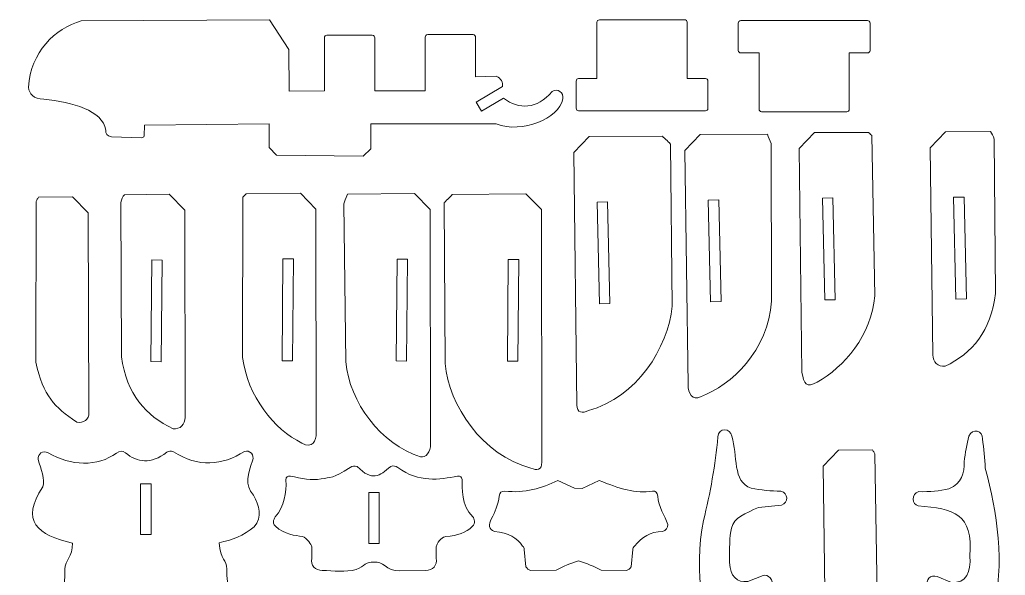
# Model space of a CAD drawing. Header units: millimetres. Extents: x -104 to 103, y -139 to 109.
# Drawn here: x -104.4 to 98.4, y -5.6 to 108.6 of the extents above; entities that cross this region are included whole.
import ezdxf

# ---------------------------------------------------------------- set-up
doc = ezdxf.new("R2010")
doc.units = ezdxf.units.MM
doc.header["$MEASUREMENT"] = 0
doc.layers.add('Camada 1', color=7, linetype='Continuous')

msp = doc.modelspace()

# ---------------------------------------------------------------- linework, layer by layer
at = {"layer": 'Camada 1', "color": 22, "lineweight": 5}
for points in [[(-79.5412, 2.7385), (-77.3646, 2.7385), (-77.3646, 13.1981), (-79.5412, 13.1981), (-79.5412, 2.7385)], [(-32.5824, 0.946), (-30.4368, 0.946), (-30.4368, 11.412), (-32.5824, 11.412), (-32.5824, 0.946)]]:
    msp.add_lwpolyline(points, close=True, dxfattribs=at)
for points, knots in [([(-91.724, 108.4098), (-91.724, 108.4098), (-53.0245, 108.5946), (-53.0245, 108.5946), (-53.0245, 108.5946), (-53.0245, 108.5946), (-49.0287, 102.5394), (-49.0287, 102.5394), (-49.0287, 102.5394), (-49.0287, 102.5394), (-48.962, 93.9342), (-48.962, 93.9342), (-48.962, 93.9342), (-48.962, 93.9342), (-41.7025, 94.007), (-41.7025, 94.007), (-41.7025, 94.007), (-41.7025, 94.007), (-41.7025, 104.9061), (-41.7025, 104.9061), (-41.7025, 104.9061), (-41.6879, 105.2579), (-41.5039, 105.4215), (-41.1792, 105.4294), (-41.1792, 105.4294), (-41.1792, 105.4294), (-31.8645, 105.4294), (-31.8645, 105.4294), (-31.8645, 105.4294), (-31.5316, 105.4133), (-31.3572, 105.2389), (-31.3412, 104.9061), (-31.3412, 104.9061), (-31.3412, 104.9061), (-31.3389, 94.0433), (-31.3389, 94.0433), (-31.3389, 94.0433), (-31.3389, 94.0433), (-20.9682, 94.007), (-20.9682, 94.007), (-20.9682, 94.007), (-20.9682, 94.007), (-20.9682, 105.0574), (-20.9682, 105.0574), (-20.9682, 105.0574), (-20.9749, 105.3541), (-20.8247, 105.5448), (-20.4449, 105.5807), (-20.4449, 105.5807), (-20.4449, 105.5807), (-11.1302, 105.5807), (-11.1302, 105.5807), (-11.1302, 105.5807), (-10.8198, 105.5134), (-10.6065, 105.3498), (-10.6069, 104.9742), (-10.6069, 104.9742), (-10.6069, 104.9742), (-10.6069, 96.9147), (-10.6069, 96.9147), (-10.6069, 96.9147), (-10.6069, 96.9147), (-6.3447, 97.0072), (-6.3447, 97.0072), (-6.3447, 97.0072), (-5.3256, 96.5283), (-4.9753, 95.7901), (-5.0827, 94.8741), (-5.0827, 94.8741), (-5.0827, 94.8741), (-10.4578, 91.6714), (-10.4578, 91.6714), (-10.4578, 91.6714), (-10.4578, 91.6714), (-9.3595, 89.8282), (-9.3595, 89.8282), (-9.3595, 89.8282), (-9.3595, 89.8282), (-4.8641, 92.5069), (-4.8641, 92.5069), (-4.8641, 92.5069), (-1.6432, 90.0411), (2.001, 90.2311), (5.1306, 93.846), (5.1306, 93.846), (6.1475, 94.6152), (7.6219, 93.6224), (7.3435, 92.3457), (7.3435, 92.3457), (6.4977, 88.3183), (-0.9653, 85.156), (-6.3896, 87.2018), (-6.3896, 87.2018), (-6.3896, 87.2018), (-32.1738, 87.2265), (-32.1738, 87.2265), (-32.1738, 87.2265), (-32.1738, 87.2265), (-32.1738, 82.1127), (-32.1738, 82.1127), (-32.1738, 82.1127), (-32.1738, 82.1127), (-33.7436, 80.5631), (-33.7436, 80.5631), (-33.7436, 80.5631), (-33.7436, 80.5631), (-51.5459, 80.7963), (-51.5459, 80.7963), (-51.5459, 80.7963), (-51.5459, 80.7963), (-53.1058, 82.3833), (-53.1058, 82.3833), (-53.1058, 82.3833), (-53.1058, 82.3833), (-53.1058, 87.1973), (-53.1058, 87.1973), (-53.1058, 87.1973), (-53.1058, 87.1973), (-78.7475, 86.9158), (-78.7475, 86.9158), (-78.7475, 86.9158), (-78.7475, 86.9158), (-78.7646, 84.749), (-78.7646, 84.749), (-78.7646, 84.749), (-78.8738, 84.4902), (-79.0479, 84.3601), (-79.2865, 84.3585), (-79.2865, 84.3585), (-79.2865, 84.3585), (-85.5308, 84.5456), (-85.5308, 84.5456), (-85.5308, 84.5456), (-86.4852, 84.7329), (-86.7986, 85.2212), (-86.6733, 85.9154), (-86.6733, 85.9154), (-87.4168, 90.105), (-93.436, 91.5748), (-99.4639, 92.3083), (-99.4639, 92.3083), (-101.5195, 92.4033), (-102.476, 93.2893), (-102.6041, 94.7711), (-102.6041, 94.7711), (-102.118, 101.9824), (-97.2266, 106.8491), (-91.724, 108.4098)], [0, 0, 0, 0, 0.02702703, 0.02702703, 0.02702703, 0.02702703, 0.05405405, 0.05405405, 0.05405405, 0.05405405, 0.08108108, 0.08108108, 0.08108108, 0.08108108, 0.10810811, 0.10810811, 0.10810811, 0.10810811, 0.13513514, 0.13513514, 0.13513514, 0.13513514, 0.16216216, 0.16216216, 0.16216216, 0.16216216, 0.18918919, 0.18918919, 0.18918919, 0.18918919, 0.21621622, 0.21621622, 0.21621622, 0.21621622, 0.24324324, 0.24324324, 0.24324324, 0.24324324, 0.27027027, 0.27027027, 0.27027027, 0.27027027, 0.2972973, 0.2972973, 0.2972973, 0.2972973, 0.32432432, 0.32432432, 0.32432432, 0.32432432, 0.35135135, 0.35135135, 0.35135135, 0.35135135, 0.37837838, 0.37837838, 0.37837838, 0.37837838, 0.40540541, 0.40540541, 0.40540541, 0.40540541, 0.43243243, 0.43243243, 0.43243243, 0.43243243, 0.45945946, 0.45945946, 0.45945946, 0.45945946, 0.48648649, 0.48648649, 0.48648649, 0.48648649, 0.51351351, 0.51351351, 0.51351351, 0.51351351, 0.54054054, 0.54054054, 0.54054054, 0.54054054, 0.56756757, 0.56756757, 0.56756757, 0.56756757, 0.59459459, 0.59459459, 0.59459459, 0.59459459, 0.62162162, 0.62162162, 0.62162162, 0.62162162, 0.64864865, 0.64864865, 0.64864865, 0.64864865, 0.67567568, 0.67567568, 0.67567568, 0.67567568, 0.7027027, 0.7027027, 0.7027027, 0.7027027, 0.72972973, 0.72972973, 0.72972973, 0.72972973, 0.75675676, 0.75675676, 0.75675676, 0.75675676, 0.78378378, 0.78378378, 0.78378378, 0.78378378, 0.81081081, 0.81081081, 0.81081081, 0.81081081, 0.83783784, 0.83783784, 0.83783784, 0.83783784, 0.86486486, 0.86486486, 0.86486486, 0.86486486, 0.89189189, 0.89189189, 0.89189189, 0.89189189, 0.91891892, 0.91891892, 0.91891892, 0.91891892, 0.94594595, 0.94594595, 0.94594595, 0.94594595, 0.97297297, 0.97297297, 0.97297297, 0.97297297, 1, 1, 1, 1]), ([(14.3602, 108.1069), (14.3742, 108.3691), (14.5026, 108.5687), (14.8835, 108.6302), (14.8835, 108.6302), (14.8835, 108.6302), (32.3844, 108.6302), (32.3844, 108.6302), (32.3844, 108.6302), (32.6977, 108.6374), (32.9228, 108.4124), (32.9077, 108.1069), (32.9077, 108.1069), (32.9077, 108.1069), (32.9077, 96.533), (32.9077, 96.533), (32.9077, 96.533), (32.9077, 96.533), (36.6729, 96.533), (36.6729, 96.533), (36.6729, 96.533), (36.9833, 96.5202), (37.1665, 96.3562), (37.1962, 96.0097), (37.1962, 96.0097), (37.1962, 96.0097), (37.1962, 90.4188), (37.1962, 90.4188), (37.1962, 90.4188), (37.1637, 90.0721), (36.9725, 89.918), (36.6729, 89.8955), (36.6729, 89.8955), (36.6729, 89.8955), (10.5951, 89.8955), (10.5951, 89.8955), (10.5951, 89.8955), (10.2452, 89.9252), (10.1098, 90.1319), (10.0718, 90.4188), (10.0718, 90.4188), (10.0718, 90.4188), (10.0718, 96.0097), (10.0718, 96.0097), (10.0718, 96.0097), (10.1181, 96.3265), (10.2755, 96.52), (10.5951, 96.533), (10.5951, 96.533), (10.5951, 96.533), (14.3602, 96.533), (14.3602, 96.533), (14.3602, 96.533), (14.3602, 96.533), (14.3602, 108.1069), (14.3602, 108.1069)], [0, 0, 0, 0, 0.07142857, 0.07142857, 0.07142857, 0.07142857, 0.14285714, 0.14285714, 0.14285714, 0.14285714, 0.21428571, 0.21428571, 0.21428571, 0.21428571, 0.28571429, 0.28571429, 0.28571429, 0.28571429, 0.35714286, 0.35714286, 0.35714286, 0.35714286, 0.42857143, 0.42857143, 0.42857143, 0.42857143, 0.5, 0.5, 0.5, 0.5, 0.57142857, 0.57142857, 0.57142857, 0.57142857, 0.64285714, 0.64285714, 0.64285714, 0.64285714, 0.71428571, 0.71428571, 0.71428571, 0.71428571, 0.78571429, 0.78571429, 0.78571429, 0.78571429, 0.85714286, 0.85714286, 0.85714286, 0.85714286, 0.92857143, 0.92857143, 0.92857143, 0.92857143, 1, 1, 1, 1]), ([(47.715, 90.2388), (47.729, 89.9766), (47.8574, 89.777), (48.2383, 89.7155), (48.2383, 89.7155), (48.2383, 89.7155), (65.7392, 89.7155), (65.7392, 89.7155), (65.7392, 89.7155), (66.0525, 89.7083), (66.2776, 89.9333), (66.2625, 90.2388), (66.2625, 90.2388), (66.2625, 90.2388), (66.2625, 101.8127), (66.2625, 101.8127), (66.2625, 101.8127), (66.2625, 101.8127), (70.0277, 101.8127), (70.0277, 101.8127), (70.0277, 101.8127), (70.3381, 101.8255), (70.5213, 101.9895), (70.551, 102.336), (70.551, 102.336), (70.551, 102.336), (70.551, 107.9269), (70.551, 107.9269), (70.551, 107.9269), (70.5185, 108.2736), (70.3273, 108.4277), (70.0277, 108.4502), (70.0277, 108.4502), (70.0277, 108.4502), (43.9499, 108.4502), (43.9499, 108.4502), (43.9499, 108.4502), (43.6, 108.4205), (43.4646, 108.2138), (43.4266, 107.9269), (43.4266, 107.9269), (43.4266, 107.9269), (43.4266, 102.336), (43.4266, 102.336), (43.4266, 102.336), (43.4729, 102.0192), (43.6303, 101.8257), (43.9499, 101.8127), (43.9499, 101.8127), (43.9499, 101.8127), (47.715, 101.8127), (47.715, 101.8127), (47.715, 101.8127), (47.715, 101.8127), (47.715, 90.2388), (47.715, 90.2388)], [0, 0, 0, 0, 0.07142857, 0.07142857, 0.07142857, 0.07142857, 0.14285714, 0.14285714, 0.14285714, 0.14285714, 0.21428571, 0.21428571, 0.21428571, 0.21428571, 0.28571429, 0.28571429, 0.28571429, 0.28571429, 0.35714286, 0.35714286, 0.35714286, 0.35714286, 0.42857143, 0.42857143, 0.42857143, 0.42857143, 0.5, 0.5, 0.5, 0.5, 0.57142857, 0.57142857, 0.57142857, 0.57142857, 0.64285714, 0.64285714, 0.64285714, 0.64285714, 0.71428571, 0.71428571, 0.71428571, 0.71428571, 0.78571429, 0.78571429, 0.78571429, 0.78571429, 0.85714286, 0.85714286, 0.85714286, 0.85714286, 0.92857143, 0.92857143, 0.92857143, 0.92857143, 1, 1, 1, 1]), ([(59.0895, 85.4144), (59.0895, 85.4144), (70.2337, 85.4585), (70.2337, 85.4585), (70.2337, 85.4585), (70.5797, 85.1296), (70.8031, 84.9377), (70.9256, 84.8006), (70.9256, 84.8006), (70.9256, 84.8006), (71.4948, 51.841), (71.4948, 51.841), (71.4948, 51.841), (70.8995, 43.8503), (65.15, 37.0877), (59.6411, 34.1211), (59.6411, 34.1211), (57.5455, 32.7978), (56.8722, 33.8256), (56.5383, 36.0879), (56.5383, 36.0879), (56.5383, 36.0879), (55.937, 82.1179), (55.937, 82.1179), (55.937, 82.1179), (55.937, 82.1179), (59.0895, 85.4144), (59.0895, 85.4144)], [0, 0, 0, 0, 0.14285714, 0.14285714, 0.14285714, 0.14285714, 0.28571429, 0.28571429, 0.28571429, 0.28571429, 0.42857143, 0.42857143, 0.42857143, 0.42857143, 0.57142857, 0.57142857, 0.57142857, 0.57142857, 0.71428571, 0.71428571, 0.71428571, 0.71428571, 0.85714286, 0.85714286, 0.85714286, 0.85714286, 1, 1, 1, 1]), ([(86.088, 85.6098), (86.088, 85.6098), (95.2886, 85.6463), (95.2886, 85.6463), (95.2886, 85.6463), (95.6548, 85.2459), (95.9073, 84.7273), (96.0465, 84.0901), (96.0465, 84.0901), (96.0465, 84.0901), (96.3827, 52.3395), (96.3827, 52.3395), (96.3827, 52.3395), (95.3847, 44.6238), (91.557, 40.0355), (85.992, 37.3611), (85.992, 37.3611), (84.5562, 37.2252), (83.4192, 38.2449), (83.4921, 39.6898), (83.4921, 39.6898), (83.4921, 39.6898), (82.9354, 82.3133), (82.9354, 82.3133), (82.9354, 82.3133), (82.9354, 82.3133), (86.088, 85.6098), (86.088, 85.6098)], [0, 0, 0, 0, 0.14285714, 0.14285714, 0.14285714, 0.14285714, 0.28571429, 0.28571429, 0.28571429, 0.28571429, 0.42857143, 0.42857143, 0.42857143, 0.42857143, 0.57142857, 0.57142857, 0.57142857, 0.57142857, 0.71428571, 0.71428571, 0.71428571, 0.71428571, 0.85714286, 0.85714286, 0.85714286, 0.85714286, 1, 1, 1, 1]), ([(12.7227, 84.6062), (12.7227, 84.6062), (27.8445, 84.666), (27.8445, 84.666), (27.8445, 84.666), (28.1987, 84.312), (29.4006, 83.1587), (29.5203, 83.039), (29.5203, 83.039), (29.5203, 83.039), (29.824, 49.7105), (29.824, 49.7105), (29.824, 49.7105), (28.9828, 41.1136), (22.5641, 31.0093), (12.6095, 28.2422), (12.6095, 28.2422), (11.4394, 27.6183), (10.1603, 27.7747), (10.2482, 29.3949), (10.2482, 29.3949), (10.2482, 29.3949), (9.5702, 81.3096), (9.5702, 81.3096), (9.5702, 81.3096), (9.5702, 81.3096), (12.7227, 84.6062), (12.7227, 84.6062)], [0, 0, 0, 0, 0.14285714, 0.14285714, 0.14285714, 0.14285714, 0.28571429, 0.28571429, 0.28571429, 0.28571429, 0.42857143, 0.42857143, 0.42857143, 0.42857143, 0.57142857, 0.57142857, 0.57142857, 0.57142857, 0.71428571, 0.71428571, 0.71428571, 0.71428571, 0.85714286, 0.85714286, 0.85714286, 0.85714286, 1, 1, 1, 1]), ([(35.6126, 85.0239), (35.6126, 85.0239), (49.4246, 85.0786), (49.4246, 85.0786), (49.4246, 85.0786), (49.6487, 84.5292), (49.9498, 83.7917), (50.2128, 83.1476), (50.2128, 83.1476), (50.2128, 83.1476), (50.2842, 50.7672), (50.2842, 50.7672), (50.2842, 50.7672), (49.5295, 40.5989), (42.111, 33.456), (35.6676, 31.1057), (35.6676, 31.1057), (34.1122, 30.1731), (33.0112, 31.9323), (33.0901, 33.4932), (33.0901, 33.4932), (33.0901, 33.4932), (32.4601, 81.7274), (32.4601, 81.7274), (32.4601, 81.7274), (32.4601, 81.7274), (35.6126, 85.0239), (35.6126, 85.0239)], [0, 0, 0, 0, 0.14285714, 0.14285714, 0.14285714, 0.14285714, 0.28571429, 0.28571429, 0.28571429, 0.28571429, 0.42857143, 0.42857143, 0.42857143, 0.42857143, 0.57142857, 0.57142857, 0.57142857, 0.57142857, 0.71428571, 0.71428571, 0.71428571, 0.71428571, 0.85714286, 0.85714286, 0.85714286, 0.85714286, 1, 1, 1, 1]), ([(-93.5215, 72.1874), (-93.5215, 72.1874), (-100.5487, 72.1132), (-100.5487, 72.1132), (-100.5487, 72.1132), (-100.776, 71.7165), (-100.776, 71.7165), (-101.0034, 71.2842), (-101.0034, 71.2842), (-101.0034, 71.2842), (-101.0963, 38.214), (-101.0963, 38.214), (-101.0963, 38.214), (-99.4604, 31.1451), (-97.3395, 29.0445), (-92.6717, 25.885), (-92.6717, 25.885), (-91.3199, 25.6146), (-90.0923, 26.3867), (-90.1527, 27.8316), (-90.1527, 27.8316), (-90.1527, 27.8316), (-90.3215, 68.937), (-90.3215, 68.937), (-90.3215, 68.937), (-90.3215, 68.937), (-93.5215, 72.1874), (-93.5215, 72.1874)], [0, 0, 0, 0, 0.14285714, 0.14285714, 0.14285714, 0.14285714, 0.28571429, 0.28571429, 0.28571429, 0.28571429, 0.42857143, 0.42857143, 0.42857143, 0.42857143, 0.57142857, 0.57142857, 0.57142857, 0.57142857, 0.71428571, 0.71428571, 0.71428571, 0.71428571, 0.85714286, 0.85714286, 0.85714286, 0.85714286, 1, 1, 1, 1]), ([(-73.6447, 72.7363), (-73.6447, 72.7363), (-82.8449, 72.6392), (-82.8449, 72.6392), (-82.8449, 72.6392), (-83.2111, 72.2388), (-83.4409, 71.7094), (-83.5801, 71.0722), (-83.5801, 71.0722), (-83.5801, 71.0722), (-83.4555, 39.3201), (-83.4555, 39.3201), (-83.4555, 39.3201), (-82.4575, 31.6044), (-78.4135, 27.1685), (-72.8485, 24.4941), (-72.8485, 24.4941), (-71.4127, 24.3582), (-70.3098, 25.4139), (-70.3827, 26.8588), (-70.3827, 26.8588), (-70.3827, 26.8588), (-70.4446, 69.4859), (-70.4446, 69.4859), (-70.4446, 69.4859), (-70.4446, 69.4859), (-73.6447, 72.7363), (-73.6447, 72.7363)], [0, 0, 0, 0, 0.14285714, 0.14285714, 0.14285714, 0.14285714, 0.28571429, 0.28571429, 0.28571429, 0.28571429, 0.42857143, 0.42857143, 0.42857143, 0.42857143, 0.57142857, 0.57142857, 0.57142857, 0.57142857, 0.71428571, 0.71428571, 0.71428571, 0.71428571, 0.85714286, 0.85714286, 0.85714286, 0.85714286, 1, 1, 1, 1]), ([(-46.6463, 72.9328), (-46.6463, 72.9328), (-57.7899, 72.8152), (-57.7899, 72.8152), (-57.7899, 72.8152), (-58.1309, 72.4813), (-58.3273, 72.2889), (-58.472, 72.1474), (-58.472, 72.1474), (-58.472, 72.1474), (-58.563, 39.1829), (-58.563, 39.1829), (-58.563, 39.1829), (-57.5365, 31.2461), (-52.0512, 24.3243), (-46.3266, 21.5733), (-46.3266, 21.5733), (-44.2311, 20.2499), (-43.3044, 22.1622), (-43.3794, 23.6485), (-43.3794, 23.6485), (-43.3794, 23.6485), (-43.4462, 69.6824), (-43.4462, 69.6824), (-43.4462, 69.6824), (-43.4462, 69.6824), (-46.6463, 72.9328), (-46.6463, 72.9328)], [0, 0, 0, 0, 0.14285714, 0.14285714, 0.14285714, 0.14285714, 0.28571429, 0.28571429, 0.28571429, 0.28571429, 0.42857143, 0.42857143, 0.42857143, 0.42857143, 0.57142857, 0.57142857, 0.57142857, 0.57142857, 0.71428571, 0.71428571, 0.71428571, 0.71428571, 0.85714286, 0.85714286, 0.85714286, 0.85714286, 1, 1, 1, 1]), ([(-23.1662, 72.8828), (-23.1662, 72.8828), (-36.9775, 72.7371), (-36.9775, 72.7371), (-36.9775, 72.7371), (-37.15, 72.2961), (-37.2381, 72.0708), (-37.7375, 70.795), (-37.7375, 70.795), (-37.7375, 70.795), (-37.3247, 38.2751), (-37.3247, 38.2751), (-37.3247, 38.2751), (-36.57, 29.9933), (-30.0131, 21.2265), (-21.9526, 18.7685), (-21.9526, 18.7685), (-20.8545, 18.4008), (-19.8171, 19.8136), (-19.896, 21.3746), (-19.896, 21.3746), (-19.896, 21.3746), (-19.9661, 69.6323), (-19.9661, 69.6323), (-19.9661, 69.6323), (-19.9661, 69.6323), (-23.1662, 72.8828), (-23.1662, 72.8828)], [0, 0, 0, 0, 0.14285714, 0.14285714, 0.14285714, 0.14285714, 0.28571429, 0.28571429, 0.28571429, 0.28571429, 0.42857143, 0.42857143, 0.42857143, 0.42857143, 0.57142857, 0.57142857, 0.57142857, 0.57142857, 0.71428571, 0.71428571, 0.71428571, 0.71428571, 0.85714286, 0.85714286, 0.85714286, 0.85714286, 1, 1, 1, 1]), ([(-0.2731, 72.8245), (-0.2731, 72.8245), (-15.394, 72.6648), (-15.394, 72.6648), (-15.394, 72.6648), (-15.7482, 72.3107), (-16.9264, 71.1333), (-17.0461, 71.0136), (-17.0461, 71.0136), (-17.0461, 71.0136), (-16.8926, 37.9195), (-16.8926, 37.9195), (-16.8926, 37.9195), (-16.0515, 29.3226), (-9.3459, 19.0949), (0.7704, 16.4356), (0.7704, 16.4356), (1.9405, 15.8117), (3.0901, 16.0347), (3.0022, 17.655), (3.0022, 17.655), (3.0022, 17.655), (2.9269, 69.574), (2.9269, 69.574), (2.9269, 69.574), (2.9269, 69.574), (-0.2731, 72.8245), (-0.2731, 72.8245)], [0, 0, 0, 0, 0.14285714, 0.14285714, 0.14285714, 0.14285714, 0.28571429, 0.28571429, 0.28571429, 0.28571429, 0.42857143, 0.42857143, 0.42857143, 0.42857143, 0.57142857, 0.57142857, 0.57142857, 0.57142857, 0.71428571, 0.71428571, 0.71428571, 0.71428571, 0.85714286, 0.85714286, 0.85714286, 0.85714286, 1, 1, 1, 1]), ([(16.521, 71.1965), (16.521, 71.1965), (14.376, 71.1477), (14.376, 71.1477), (14.376, 71.1477), (14.376, 71.1477), (14.8523, 50.2211), (14.8523, 50.2211), (14.8523, 50.2211), (14.8523, 50.2211), (16.9973, 50.2699), (16.9973, 50.2699), (16.9973, 50.2699), (16.9973, 50.2699), (16.521, 71.1965), (16.521, 71.1965)], [0, 0, 0, 0, 0.25, 0.25, 0.25, 0.25, 0.5, 0.5, 0.5, 0.5, 0.75, 0.75, 0.75, 0.75, 1, 1, 1, 1]), ([(37.2659, 71.5385), (37.2659, 71.5385), (39.4108, 71.5872), (39.4108, 71.5872), (39.4108, 71.5872), (39.4108, 71.5872), (39.8872, 50.6606), (39.8872, 50.6606), (39.8872, 50.6606), (39.8872, 50.6606), (37.7422, 50.6118), (37.7422, 50.6118), (37.7422, 50.6118), (37.7422, 50.6118), (37.2659, 71.5385), (37.2659, 71.5385)], [0, 0, 0, 0, 0.25, 0.25, 0.25, 0.25, 0.5, 0.5, 0.5, 0.5, 0.75, 0.75, 0.75, 0.75, 1, 1, 1, 1]), ([(60.7429, 71.929), (60.7429, 71.929), (62.8878, 71.9779), (62.8878, 71.9779), (62.8878, 71.9779), (62.8878, 71.9779), (63.3641, 51.0512), (63.3641, 51.0512), (63.3641, 51.0512), (63.3641, 51.0512), (61.2191, 51.0024), (61.2191, 51.0024), (61.2191, 51.0024), (61.2191, 51.0024), (60.7429, 71.929), (60.7429, 71.929)], [0, 0, 0, 0, 0.25, 0.25, 0.25, 0.25, 0.5, 0.5, 0.5, 0.5, 0.75, 0.75, 0.75, 0.75, 1, 1, 1, 1]), ([(87.7412, 72.1245), (87.7412, 72.1245), (89.8862, 72.1733), (89.8862, 72.1733), (89.8862, 72.1733), (89.8862, 72.1733), (90.3625, 51.2467), (90.3625, 51.2467), (90.3625, 51.2467), (90.3625, 51.2467), (88.2175, 51.1979), (88.2175, 51.1979), (88.2175, 51.1979), (88.2175, 51.1979), (87.7412, 72.1245), (87.7412, 72.1245)], [0, 0, 0, 0, 0.25, 0.25, 0.25, 0.25, 0.5, 0.5, 0.5, 0.5, 0.75, 0.75, 0.75, 0.75, 1, 1, 1, 1]), ([(-75.0944, 59.2072), (-75.0944, 59.2072), (-77.2394, 59.256), (-77.2394, 59.256), (-77.2394, 59.256), (-77.2394, 59.256), (-77.42, 38.3148), (-77.42, 38.3148), (-77.42, 38.3148), (-77.42, 38.3148), (-75.2745, 38.2971), (-75.2745, 38.2971), (-75.2745, 38.2971), (-75.2745, 38.2971), (-75.0944, 59.2072), (-75.0944, 59.2072)], [0, 0, 0, 0, 0.25, 0.25, 0.25, 0.25, 0.5, 0.5, 0.5, 0.5, 0.75, 0.75, 0.75, 0.75, 1, 1, 1, 1]), ([(-48.1036, 59.4249), (-48.1036, 59.4249), (-50.2491, 59.4425), (-50.2491, 59.4425), (-50.2491, 59.4425), (-50.2491, 59.4425), (-50.4216, 38.5112), (-50.4216, 38.5112), (-50.4216, 38.5112), (-50.4216, 38.5112), (-48.2762, 38.4936), (-48.2762, 38.4936), (-48.2762, 38.4936), (-48.2762, 38.4936), (-48.1036, 59.4249), (-48.1036, 59.4249)], [0, 0, 0, 0, 0.25, 0.25, 0.25, 0.25, 0.5, 0.5, 0.5, 0.5, 0.75, 0.75, 0.75, 0.75, 1, 1, 1, 1]), ([(-24.6237, 59.3749), (-24.6237, 59.3749), (-26.7691, 59.3926), (-26.7691, 59.3926), (-26.7691, 59.3926), (-26.7691, 59.3926), (-26.9416, 38.4613), (-26.9416, 38.4613), (-26.9416, 38.4613), (-26.9416, 38.4613), (-24.7961, 38.4435), (-24.7961, 38.4435), (-24.7961, 38.4435), (-24.7961, 38.4435), (-24.6237, 59.3749), (-24.6237, 59.3749)], [0, 0, 0, 0, 0.25, 0.25, 0.25, 0.25, 0.5, 0.5, 0.5, 0.5, 0.75, 0.75, 0.75, 0.75, 1, 1, 1, 1]), ([(-3.876, 59.3341), (-3.876, 59.3341), (-1.7304, 59.3165), (-1.7304, 59.3165), (-1.7304, 59.3165), (-1.7304, 59.3165), (-1.9029, 38.3852), (-1.9029, 38.3852), (-1.9029, 38.3852), (-1.9029, 38.3852), (-4.0485, 38.4028), (-4.0485, 38.4028), (-4.0485, 38.4028), (-4.0485, 38.4028), (-3.876, 59.3341), (-3.876, 59.3341)], [0, 0, 0, 0, 0.25, 0.25, 0.25, 0.25, 0.5, 0.5, 0.5, 0.5, 0.75, 0.75, 0.75, 0.75, 1, 1, 1, 1]), ([(39.2227, 22.8412), (39.3453, 24.865), (41.8692, 24.6335), (42.0808, 22.9808), (42.0808, 22.9808), (43.4084, 19), (42.1505, 13.5926), (46.0556, 12.3142), (46.0556, 12.3142), (48.1119, 11.8691), (50.1669, 11.6973), (52.2211, 11.6949), (52.2211, 11.6949), (53.7922, 11.2274), (53.7417, 9.3889), (52.3123, 8.7999), (52.3123, 8.7999), (52.3123, 8.7999), (47.5653, 8.3261), (47.5653, 8.3261), (47.5653, 8.3261), (44.8936, 7.0784), (42.5358, 6.242), (42.0061, 4.0935), (42.0061, 4.0935), (41.58, 2.3653), (41.6311, -0.2377), (41.6577, -3.0119), (41.6577, -3.0119), (41.6628, -5.8135), (43.2203, -7.172), (45.3939, -6.9062), (45.3939, -6.9062), (45.3939, -6.9062), (48.5222, -5.6552), (48.5222, -5.6552), (48.5222, -5.6552), (49.4805, -5.3048), (50.8882, -6.627), (50.3333, -7.88), (50.3333, -7.88), (48.4181, -9.6766), (45.965, -11.2311), (44.5879, -13.2698), (44.5879, -13.2698), (42.2743, -17.6834), (48.4168, -28.6266), (53.935, -29.5535), (53.935, -29.5535), (57.0085, -29.9723), (59.806, -30.7769), (61.3417, -33.348), (61.3417, -33.348), (62.2872, -35.5201), (69.389, -35.5481), (71.0967, -33.3889), (71.0967, -33.3889), (72.1377, -31.5232), (73.9218, -30.5971), (76.2143, -30.3141), (76.2143, -30.3141), (81.2757, -29.2413), (85.0616, -26.1041), (87.3084, -20.4754), (87.3084, -20.4754), (90.3595, -13.3243), (87.5445, -12.8824), (82.318, -8.014), (82.318, -8.014), (81.9343, -6.4783), (82.9271, -5.4544), (84.3552, -5.8602), (84.3552, -5.8602), (84.3552, -5.8602), (87.2655, -7.0816), (87.2655, -7.0816), (87.2655, -7.0816), (90.3963, -7.3974), (91.2897, -4.8718), (91.0871, -1.7017), (91.0871, -1.7017), (91.8122, 7.1839), (87.7575, 7.9673), (80.4392, 8.6926), (80.4392, 8.6926), (79.1646, 8.9085), (78.8653, 11.1035), (80.5943, 11.5761), (80.5943, 11.5761), (82.8368, 11.5068), (84.8824, 11.7117), (86.7648, 12.1436), (86.7648, 12.1436), (89.4897, 13.2969), (89.9442, 15.4092), (89.9276, 17.7204), (89.9276, 17.7204), (90.1153, 19.5424), (90.4083, 21.3203), (90.8888, 23.0197), (90.8888, 23.0197), (91.5194, 24.6901), (93.9013, 24.1206), (93.6668, 22.4059), (93.6668, 22.4059), (93.9829, 20.401), (94.1395, 18.3881), (94.2514, 16.3728), (94.2514, 16.3728), (96.6402, 7.3169), (98.3649, -3.0031), (95.8457, -13.4348), (95.8457, -13.4348), (93.1915, -25.9386), (87.8458, -31.8102), (85.1629, -33.113), (85.1629, -33.113), (82.1124, -34.6292), (78.9703, -36.0464), (75.5759, -37.1896), (75.5759, -37.1896), (74.1696, -37.8936), (73.2292, -38.9432), (72.9694, -40.4976), (72.9694, -40.4976), (72.9694, -40.4976), (72.5621, -44.8271), (72.5621, -44.8271), (72.5621, -44.8271), (72.3241, -45.5854), (71.9322, -46.1783), (70.9918, -46.1816), (70.9918, -46.1816), (70.9918, -46.1816), (67.2381, -46.233), (67.2381, -46.233), (67.2381, -46.233), (67.2381, -46.233), (67.26, -41), (67.26, -41), (67.26, -41), (67.26, -41), (65.1145, -40.991), (65.1145, -40.991), (65.1145, -40.991), (65.1145, -40.991), (65.1031, -46.2161), (65.1031, -46.2161), (65.1031, -46.2161), (65.1031, -46.2161), (61.3271, -46.1862), (61.3271, -46.1862), (61.3271, -46.1862), (60.5653, -46.0197), (59.9693, -45.6482), (59.7805, -44.7736), (59.7805, -44.7736), (59.596, -43.6612), (59.4811, -42.2895), (59.4361, -40.6589), (59.4361, -40.6589), (59.2393, -38.5895), (57.9018, -37.2726), (55.5258, -36.6411), (55.5258, -36.6411), (50.5226, -34.5248), (44.9882, -32.643), (42.2067, -27.7823), (42.2067, -27.7823), (35.694, -15.6493), (34.2503, -4.6308), (36.2747, 5.6252), (36.2747, 5.6252), (37.6705, 11.348), (38.7387, 17.0835), (39.2227, 22.8412)], [0, 0, 0, 0, 0.02272727, 0.02272727, 0.02272727, 0.02272727, 0.04545455, 0.04545455, 0.04545455, 0.04545455, 0.06818182, 0.06818182, 0.06818182, 0.06818182, 0.09090909, 0.09090909, 0.09090909, 0.09090909, 0.11363636, 0.11363636, 0.11363636, 0.11363636, 0.13636364, 0.13636364, 0.13636364, 0.13636364, 0.15909091, 0.15909091, 0.15909091, 0.15909091, 0.18181818, 0.18181818, 0.18181818, 0.18181818, 0.20454545, 0.20454545, 0.20454545, 0.20454545, 0.22727273, 0.22727273, 0.22727273, 0.22727273, 0.25, 0.25, 0.25, 0.25, 0.27272727, 0.27272727, 0.27272727, 0.27272727, 0.29545455, 0.29545455, 0.29545455, 0.29545455, 0.31818182, 0.31818182, 0.31818182, 0.31818182, 0.34090909, 0.34090909, 0.34090909, 0.34090909, 0.36363636, 0.36363636, 0.36363636, 0.36363636, 0.38636364, 0.38636364, 0.38636364, 0.38636364, 0.40909091, 0.40909091, 0.40909091, 0.40909091, 0.43181818, 0.43181818, 0.43181818, 0.43181818, 0.45454545, 0.45454545, 0.45454545, 0.45454545, 0.47727273, 0.47727273, 0.47727273, 0.47727273, 0.5, 0.5, 0.5, 0.5, 0.52272727, 0.52272727, 0.52272727, 0.52272727, 0.54545455, 0.54545455, 0.54545455, 0.54545455, 0.56818182, 0.56818182, 0.56818182, 0.56818182, 0.59090909, 0.59090909, 0.59090909, 0.59090909, 0.61363636, 0.61363636, 0.61363636, 0.61363636, 0.63636364, 0.63636364, 0.63636364, 0.63636364, 0.65909091, 0.65909091, 0.65909091, 0.65909091, 0.68181818, 0.68181818, 0.68181818, 0.68181818, 0.70454545, 0.70454545, 0.70454545, 0.70454545, 0.72727273, 0.72727273, 0.72727273, 0.72727273, 0.75, 0.75, 0.75, 0.75, 0.77272727, 0.77272727, 0.77272727, 0.77272727, 0.79545455, 0.79545455, 0.79545455, 0.79545455, 0.81818182, 0.81818182, 0.81818182, 0.81818182, 0.84090909, 0.84090909, 0.84090909, 0.84090909, 0.86363636, 0.86363636, 0.86363636, 0.86363636, 0.88636364, 0.88636364, 0.88636364, 0.88636364, 0.90909091, 0.90909091, 0.90909091, 0.90909091, 0.93181818, 0.93181818, 0.93181818, 0.93181818, 0.95454545, 0.95454545, 0.95454545, 0.95454545, 0.97727273, 0.97727273, 0.97727273, 0.97727273, 1, 1, 1, 1]), ([(-98.523, 19.565), (-93.9081, 16.8086), (-88.4135, 16.693), (-84.4904, 19.487), (-84.4904, 19.487), (-83.8547, 19.9994), (-83.2411, 20.0253), (-82.6494, 19.5645), (-82.6494, 19.5645), (-80.1842, 17.5543), (-77.4121, 17.1266), (-74.1553, 19.6863), (-74.1553, 19.6863), (-73.7269, 19.9688), (-73.2712, 19.9939), (-72.7882, 19.7616), (-72.7882, 19.7616), (-67.6237, 16.5346), (-62.7792, 16.942), (-58.1535, 19.836), (-58.1535, 19.836), (-57.0423, 20.2138), (-56.0521, 19.1892), (-56.4879, 17.9128), (-56.4879, 17.9128), (-57.4073, 15.3355), (-58.237, 12.948), (-56.3159, 10.8503), (-56.3159, 10.8503), (-55.0626, 8.6309), (-54.4555, 6.4345), (-56.1568, 4.3198), (-56.1568, 4.3198), (-58.3031, 2.5494), (-60.765, 1.6205), (-63.3701, 1.0739), (-63.3701, 1.0739), (-63.0737, -2.5569), (-61.7649, -2.4256), (-61.7822, -4.3425), (-61.7822, -4.3425), (-61.9094, -7.8312), (-60.885, -11.0652), (-58.849, -12.1951), (-58.849, -12.1951), (-58.3907, -12.242), (-58.2263, -12.7658), (-58.8046, -12.9036), (-58.8046, -12.9036), (-60.4185, -14.0452), (-61.5458, -15.4856), (-62.0853, -17.2872), (-62.0853, -17.2872), (-65.4737, -18.436), (-69.1583, -18.9945), (-73.1388, -18.9629), (-73.1388, -18.9629), (-75.04, -18.6869), (-76.1657, -19.8619), (-76.9388, -21.6967), (-76.9388, -21.6967), (-77.9469, -22.5952), (-78.9698, -22.7834), (-80.025, -21.4095), (-80.025, -21.4095), (-80.711, -19.7779), (-81.7637, -18.7146), (-83.682, -18.9949), (-83.682, -18.9949), (-87.6887, -19.015), (-91.3415, -18.4443), (-94.701, -17.3841), (-94.701, -17.3841), (-95.2491, -15.8697), (-96.1386, -14.3642), (-98, -12.9915), (-98, -12.9915), (-98.4762, -13.0764), (-98.4605, -12.292), (-97.9676, -12.3113), (-97.9676, -12.3113), (-95.9265, -11.1969), (-94.9405, -8.056), (-95.0897, -4.3387), (-95.0897, -4.3387), (-95.0744, -2.5643), (-93.4596, -1.8243), (-93.5253, 0.9843), (-93.5253, 0.9843), (-100.6867, 2.6336), (-104.3966, 5.5456), (-99.6402, 12.5444), (-99.6402, 12.5444), (-99.1575, 14.1728), (-100.002, 16.1434), (-100.6192, 18.1849), (-100.6192, 18.1849), (-100.7056, 19.3972), (-99.6475, 20.1222), (-98.523, 19.565)], [0, 0, 0, 0, 0.04, 0.04, 0.04, 0.04, 0.08, 0.08, 0.08, 0.08, 0.12, 0.12, 0.12, 0.12, 0.16, 0.16, 0.16, 0.16, 0.2, 0.2, 0.2, 0.2, 0.24, 0.24, 0.24, 0.24, 0.28, 0.28, 0.28, 0.28, 0.32, 0.32, 0.32, 0.32, 0.36, 0.36, 0.36, 0.36, 0.4, 0.4, 0.4, 0.4, 0.44, 0.44, 0.44, 0.44, 0.48, 0.48, 0.48, 0.48, 0.52, 0.52, 0.52, 0.52, 0.56, 0.56, 0.56, 0.56, 0.6, 0.6, 0.6, 0.6, 0.64, 0.64, 0.64, 0.64, 0.68, 0.68, 0.68, 0.68, 0.72, 0.72, 0.72, 0.72, 0.76, 0.76, 0.76, 0.76, 0.8, 0.8, 0.8, 0.8, 0.84, 0.84, 0.84, 0.84, 0.88, 0.88, 0.88, 0.88, 0.92, 0.92, 0.92, 0.92, 0.96, 0.96, 0.96, 0.96, 1, 1, 1, 1]), ([(64.0375, 20.117), (64.0375, 20.117), (71.0651, 20.1448), (71.0651, 20.1448), (71.0651, 20.1448), (71.2923, 19.7481), (71.3036, 19.7905), (71.531, 19.3582), (71.531, 19.3582), (71.531, 19.3582), (72.1045, -13.7429), (72.1045, -13.7429), (72.1045, -13.7429), (71.0066, -19.9241), (68.1319, -23.7574), (63.7868, -26.2175), (63.7868, -26.2175), (62.435, -26.4879), (61.3067, -25.7534), (61.4207, -24.2013), (61.4207, -24.2013), (61.4207, -24.2013), (60.8849, 16.8205), (60.8849, 16.8205), (60.8849, 16.8205), (60.8849, 16.8205), (64.0375, 20.117), (64.0375, 20.117)], [0, 0, 0, 0, 0.14285714, 0.14285714, 0.14285714, 0.14285714, 0.28571429, 0.28571429, 0.28571429, 0.28571429, 0.42857143, 0.42857143, 0.42857143, 0.42857143, 0.57142857, 0.57142857, 0.57142857, 0.57142857, 0.71428571, 0.71428571, 0.71428571, 0.71428571, 0.85714286, 0.85714286, 0.85714286, 0.85714286, 1, 1, 1, 1]), ([(-49.6379, 13.9471), (-49.562, 14.7113), (-49.4085, 14.7713), (-48.6724, 14.7664), (-48.6724, 14.7664), (-46.4723, 14.2949), (-44.2654, 13.8336), (-42.3948, 14.1845), (-42.3948, 14.1845), (-40.4145, 14.5561), (-40.0162, 14.2891), (-36.4011, 16.5335), (-36.4011, 16.5335), (-35.9896, 16.828), (-35.5146, 16.9346), (-34.9465, 16.767), (-34.9465, 16.767), (-31.8551, 13.5732), (-30.4371, 14.773), (-28.0726, 16.7669), (-28.0726, 16.7669), (-27.562, 16.9558), (-27.0773, 16.878), (-26.6182, 16.5335), (-26.6182, 16.5335), (-22.2702, 13.3485), (-18.0139, 14.0637), (-14.3468, 14.7664), (-14.3468, 14.7664), (-13.6042, 14.8004), (-13.5196, 14.5882), (-13.3858, 14.0658), (-13.3858, 14.0658), (-13.4311, 12.3434), (-13.5559, 8.7594), (-11.2007, 6.3907), (-11.2007, 6.3907), (-10.79, 6.0327), (-10.6442, 4.9948), (-11.2266, 4.4452), (-11.2266, 4.4452), (-12.7395, 3.0354), (-14.1893, 2.6334), (-16.7841, 2.3329), (-16.7841, 2.3329), (-17.1949, 2.2853), (-18.2605, 1.6573), (-18.7059, 0.2578), (-18.7059, 0.2578), (-18.7059, 0.2578), (-18.7001, -2.113), (-18.7001, -2.113), (-18.7001, -2.113), (-18.486, -3.5674), (-19.4178, -4.648), (-20.8795, -4.627), (-20.8795, -4.627), (-20.8795, -4.627), (-26.1775, -4.7308), (-26.1775, -4.7308), (-26.1775, -4.7308), (-29.0706, -4.761), (-29.6488, -2.574), (-31.5097, -2.9591), (-31.5097, -2.9591), (-33.1366, -2.6908), (-33.4839, -3.8044), (-35.1643, -4.4091), (-35.1643, -4.4091), (-37.3688, -5.0713), (-39.8685, -4.6811), (-42.1396, -4.627), (-42.1396, -4.627), (-43.5766, -4.6936), (-44.6375, -3.5401), (-44.3212, -2.1888), (-44.3212, -2.1888), (-44.3212, -2.1888), (-44.3133, 0.2574), (-44.3133, 0.2574), (-44.3133, 0.2574), (-44.3274, 0.5952), (-45.3345, 2.0981), (-46.2351, 2.3329), (-46.2351, 2.3329), (-47.7086, 2.5895), (-49.8946, 2.7209), (-51.7926, 4.4452), (-51.7926, 4.4452), (-52.6011, 5.2441), (-51.9483, 6.2298), (-51.8186, 6.3906), (-51.8186, 6.3906), (-49.941, 8.4601), (-49.4921, 11.4766), (-49.6379, 13.9471)], [0, 0, 0, 0, 0.04166667, 0.04166667, 0.04166667, 0.04166667, 0.08333333, 0.08333333, 0.08333333, 0.08333333, 0.125, 0.125, 0.125, 0.125, 0.16666667, 0.16666667, 0.16666667, 0.16666667, 0.20833333, 0.20833333, 0.20833333, 0.20833333, 0.25, 0.25, 0.25, 0.25, 0.29166667, 0.29166667, 0.29166667, 0.29166667, 0.33333333, 0.33333333, 0.33333333, 0.33333333, 0.375, 0.375, 0.375, 0.375, 0.41666667, 0.41666667, 0.41666667, 0.41666667, 0.45833333, 0.45833333, 0.45833333, 0.45833333, 0.5, 0.5, 0.5, 0.5, 0.54166667, 0.54166667, 0.54166667, 0.54166667, 0.58333333, 0.58333333, 0.58333333, 0.58333333, 0.625, 0.625, 0.625, 0.625, 0.66666667, 0.66666667, 0.66666667, 0.66666667, 0.70833333, 0.70833333, 0.70833333, 0.70833333, 0.75, 0.75, 0.75, 0.75, 0.79166667, 0.79166667, 0.79166667, 0.79166667, 0.83333333, 0.83333333, 0.83333333, 0.83333333, 0.875, 0.875, 0.875, 0.875, 0.91666667, 0.91666667, 0.91666667, 0.91666667, 0.95833333, 0.95833333, 0.95833333, 0.95833333, 1, 1, 1, 1]), ([(-5.7346, 10.667), (-5.666, 11.3578), (-5.299, 11.701), (-4.6336, 11.6966), (-4.6336, 11.6966), (-0.4973, 11.178), (2.9982, 12.3002), (6.3223, 13.8618), (6.3223, 13.8618), (6.3223, 13.8618), (9.7182, 12.2929), (9.7182, 12.2929), (9.7182, 12.2929), (9.7182, 12.2929), (11.3258, 12.24), (11.3258, 12.24), (11.3258, 12.24), (11.3258, 12.24), (14.8074, 13.8618), (14.8074, 13.8618), (14.8074, 13.8618), (18.8107, 12.2715), (22.4488, 11.0614), (25.7636, 11.6966), (25.7636, 11.6966), (26.4349, 11.7273), (26.7661, 11.3403), (26.8646, 10.667), (26.8646, 10.667), (26.9992, 8.3951), (28.3775, 6.6001), (28.9077, 4.8466), (28.9077, 4.8466), (28.9252, 4.1502), (28.6249, 3.6293), (27.8605, 3.3648), (27.8605, 3.3648), (25.2574, 3.3501), (23.7168, 2.3074), (22.0663, 0.3675), (22.0663, 0.3675), (21.87, 0.1367), (21.7398, -0.063), (21.7258, -0.2884), (21.7258, -0.2884), (21.7258, -0.2884), (21.3709, -3.8641), (21.3709, -3.8641), (21.3709, -3.8641), (21.1648, -4.2824), (20.8505, -4.5232), (20.4467, -4.6172), (20.4467, -4.6172), (20.4467, -4.6172), (15.2124, -4.5718), (15.2124, -4.5718), (15.2124, -4.5718), (13.7807, -3.8229), (12.2558, -3.1592), (10.5649, -2.6473), (10.5649, -2.6473), (8.949, -3.1558), (7.4197, -3.7919), (5.9856, -4.5686), (5.9856, -4.5686), (5.9856, -4.5686), (0.6914, -4.6129), (0.6914, -4.6129), (0.6914, -4.6129), (0.2525, -4.4914), (-0.0544, -4.2377), (-0.241, -3.8641), (-0.241, -3.8641), (-0.241, -3.8641), (-0.5932, -0.331), (-0.5932, -0.331), (-0.5932, -0.331), (-0.606, -0.0257), (-0.6915, 0.2279), (-0.9363, 0.3675), (-0.9363, 0.3675), (-2.0932, 2.0254), (-3.7991, 3.2164), (-6.7305, 3.3648), (-6.7305, 3.3648), (-7.8975, 3.8204), (-8.042, 4.7339), (-7.3399, 6.0268), (-7.3399, 6.0268), (-6.5667, 7.3626), (-6.0162, 8.8958), (-5.7346, 10.667)], [0, 0, 0, 0, 0.04347826, 0.04347826, 0.04347826, 0.04347826, 0.08695652, 0.08695652, 0.08695652, 0.08695652, 0.13043478, 0.13043478, 0.13043478, 0.13043478, 0.17391304, 0.17391304, 0.17391304, 0.17391304, 0.2173913, 0.2173913, 0.2173913, 0.2173913, 0.26086957, 0.26086957, 0.26086957, 0.26086957, 0.30434783, 0.30434783, 0.30434783, 0.30434783, 0.34782609, 0.34782609, 0.34782609, 0.34782609, 0.39130435, 0.39130435, 0.39130435, 0.39130435, 0.43478261, 0.43478261, 0.43478261, 0.43478261, 0.47826087, 0.47826087, 0.47826087, 0.47826087, 0.52173913, 0.52173913, 0.52173913, 0.52173913, 0.56521739, 0.56521739, 0.56521739, 0.56521739, 0.60869565, 0.60869565, 0.60869565, 0.60869565, 0.65217391, 0.65217391, 0.65217391, 0.65217391, 0.69565217, 0.69565217, 0.69565217, 0.69565217, 0.73913043, 0.73913043, 0.73913043, 0.73913043, 0.7826087, 0.7826087, 0.7826087, 0.7826087, 0.82608696, 0.82608696, 0.82608696, 0.82608696, 0.86956522, 0.86956522, 0.86956522, 0.86956522, 0.91304348, 0.91304348, 0.91304348, 0.91304348, 0.95652174, 0.95652174, 0.95652174, 0.95652174, 1, 1, 1, 1])]:
    msp.add_open_spline(points, degree=3, knots=knots, dxfattribs=at)

doc.saveas('drawing.dxf')
